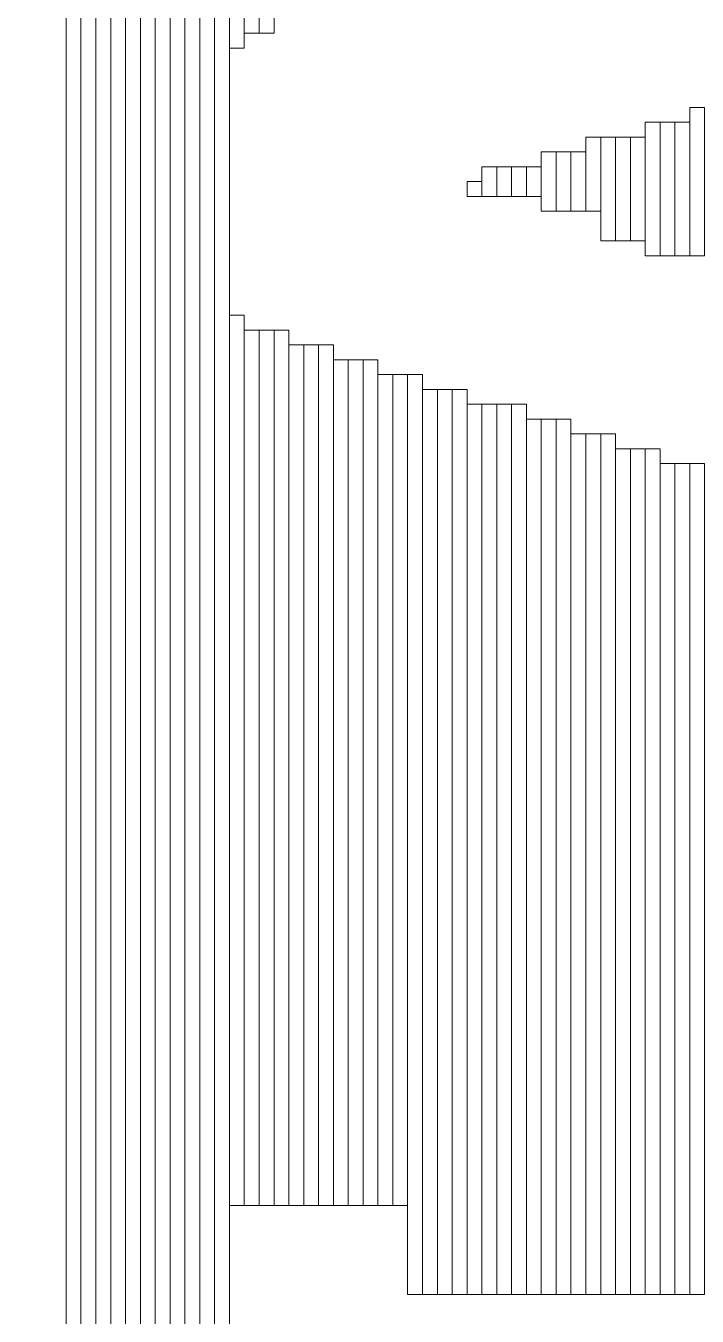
# Model space of a CAD drawing. Header units: millimetres. Extents: x -90 to 99, y -65 to 67.
# Drawn here: x -49.134 to -47.985, y 36.869 to 39.077 of the extents above; entities that cross this region are included whole.
import ezdxf

# ---------------------------------------------------------------- set-up
doc = ezdxf.new("R2010")
doc.units = ezdxf.units.MM
doc.header["$MEASUREMENT"] = 0
doc.layers.add('BG_OUTLINE', color=7, linetype='Continuous')
doc.layers.add('MA_PEN3', color=7, linetype='Continuous')

msp = doc.modelspace()

# ---------------------------------------------------------------- linework, layer by layer
at = {"layer": 'BG_OUTLINE', "color": 3, "lineweight": 9}
msp.add_open_spline([(-71.7269, -61.8795), (-71.7269, -61.8795), (-71.7343, 42.2681), (-71.7343, 42.2681), (-71.7343, 42.2681), (-71.7348, 43.0066), (-71.4419, 43.715), (-70.92, 44.2375), (-70.92, 44.2375), (-70.3982, 44.76), (-69.6866, 45.0538), (-68.9482, 45.0543), (-68.9482, 45.0543), (-68.9482, 45.0543), (75.2046, 45.0543), (75.2046, 45.0543), (75.2046, 45.0543), (76.8319, 45.0552), (78.1763, 43.7805), (78.2661, 42.1556), (78.2661, 42.1556), (78.2661, 42.1556), (78.2661, 31.2814), (78.2661, 31.2814), (78.2661, 31.2814), (78.2661, 31.2814), (72.2646, 31.2814), (72.2646, 31.2814), (72.2646, 31.2814), (72.2646, 31.2814), (72.2646, 26.9814), (72.2646, 26.9814), (72.2646, 26.9814), (72.2646, 26.9814), (78.2661, 26.9814), (78.2661, 26.9814), (78.2661, 26.9814), (78.2661, 26.9814), (78.2661, 18.6553), (78.2661, 18.6553), (78.2661, 18.6553), (78.2661, 18.6553), (72.2496, 18.6553), (72.2496, 18.6553), (72.2496, 18.6553), (72.2496, 18.6553), (72.2496, 14.3553), (72.2496, 14.3553), (72.2496, 14.3553), (72.2496, 14.3553), (78.2661, 14.3553), (78.2661, 14.3553), (78.2661, 14.3553), (78.2661, 14.3553), (78.2661, 9.255), (78.2661, 9.255), (78.2661, 9.255), (78.2661, 9.255), (72.2648, 9.255), (72.2648, 9.255), (72.2648, 9.255), (72.2648, 9.255), (72.2648, 4.955), (72.2648, 4.955), (72.2648, 4.955), (72.2648, 4.955), (78.2661, 4.955), (78.2661, 4.955), (78.2661, 4.955), (78.2661, 4.955), (78.2661, -3.3762), (78.2661, -3.3762), (78.2661, -3.3762), (78.2661, -3.3762), (72.2445, -3.3762), (72.2445, -3.3762), (72.2445, -3.3762), (72.2445, -3.3762), (72.2445, -7.6762), (72.2445, -7.6762), (72.2445, -7.6762), (72.2445, -7.6762), (78.2661, -7.6762), (78.2661, -7.6762), (78.2661, -7.6762), (78.2661, -7.6762), (78.2661, -12.7615), (78.2661, -12.7615), (78.2661, -12.7615), (78.2661, -12.7615), (72.2651, -12.7615), (72.2651, -12.7615), (72.2651, -12.7615), (72.2651, -12.7615), (72.2651, -17.0615), (72.2651, -17.0615), (72.2651, -17.0615), (72.2651, -17.0615), (78.2661, -17.0615), (78.2661, -17.0615), (78.2661, -17.0615), (78.2661, -17.0615), (78.2661, -25.4097), (78.2661, -25.4097), (78.2661, -25.4097), (78.2661, -25.4097), (72.2656, -25.4097), (72.2656, -25.4097), (72.2656, -25.4097), (72.2656, -25.4097), (72.2656, -29.7097), (72.2656, -29.7097), (72.2656, -29.7097), (72.2656, -29.7097), (78.2661, -29.7097), (78.2661, -29.7097), (78.2661, -29.7097), (78.2661, -29.7097), (78.2661, -34.793), (78.2661, -34.793), (78.2661, -34.793), (78.2661, -34.793), (72.2679, -34.793), (72.2679, -34.793), (72.2679, -34.793), (72.2679, -34.793), (72.2679, -39.0929), (72.2679, -39.0929), (72.2679, -39.0929), (72.2679, -39.0929), (78.2661, -39.0929), (78.2661, -39.0929), (78.2661, -39.0929), (78.2661, -39.0929), (78.2661, -47.4269), (78.2661, -47.4269), (78.2661, -47.4269), (78.2661, -47.4269), (72.2679, -47.4269), (72.2679, -47.4269), (72.2679, -47.4269), (72.2679, -47.4269), (72.2679, -51.7269), (72.2679, -51.7269), (72.2679, -51.7269), (72.2679, -51.7269), (78.2661, -51.7269), (78.2661, -51.7269), (78.2661, -51.7269), (78.2661, -51.7269), (78.2661, -51.8138), (78.2661, -51.8138), (78.2661, -51.8138), (78.2661, -51.8138), (78.2656, -61.8468), (78.2656, -61.8468), (78.2656, -61.8468), (78.2661, -62.6669), (77.9407, -63.4536), (77.3612, -64.0339), (77.3612, -64.0339), (76.7817, -64.6142), (75.9915, -64.9405), (75.1713, -64.941), (75.1713, -64.941), (75.1713, -64.941), (-68.6609, -64.9456), (-68.6609, -64.9456), (-68.6609, -64.9456), (-69.4735, -64.9461), (-70.2531, -64.6237), (-70.8281, -64.0495), (-70.8281, -64.0495), (-71.4031, -63.4752), (-71.7264, -62.6922), (-71.7269, -61.8795)], degree=3, knots=[0, 0, 0, 0, 0.022727, 0.022727, 0.022727, 0.022727, 0.045455, 0.045455, 0.045455, 0.045455, 0.068182, 0.068182, 0.068182, 0.068182, 0.090909, 0.090909, 0.090909, 0.090909, 0.113636, 0.113636, 0.113636, 0.113636, 0.136364, 0.136364, 0.136364, 0.136364, 0.159091, 0.159091, 0.159091, 0.159091, 0.181818, 0.181818, 0.181818, 0.181818, 0.204545, 0.204545, 0.204545, 0.204545, 0.227273, 0.227273, 0.227273, 0.227273, 0.25, 0.25, 0.25, 0.25, 0.272727, 0.272727, 0.272727, 0.272727, 0.295455, 0.295455, 0.295455, 0.295455, 0.318182, 0.318182, 0.318182, 0.318182, 0.340909, 0.340909, 0.340909, 0.340909, 0.363636, 0.363636, 0.363636, 0.363636, 0.386364, 0.386364, 0.386364, 0.386364, 0.409091, 0.409091, 0.409091, 0.409091, 0.431818, 0.431818, 0.431818, 0.431818, 0.454545, 0.454545, 0.454545, 0.454545, 0.477273, 0.477273, 0.477273, 0.477273, 0.5, 0.5, 0.5, 0.5, 0.522727, 0.522727, 0.522727, 0.522727, 0.545455, 0.545455, 0.545455, 0.545455, 0.568182, 0.568182, 0.568182, 0.568182, 0.590909, 0.590909, 0.590909, 0.590909, 0.613636, 0.613636, 0.613636, 0.613636, 0.636364, 0.636364, 0.636364, 0.636364, 0.659091, 0.659091, 0.659091, 0.659091, 0.681818, 0.681818, 0.681818, 0.681818, 0.704545, 0.704545, 0.704545, 0.704545, 0.727273, 0.727273, 0.727273, 0.727273, 0.75, 0.75, 0.75, 0.75, 0.772727, 0.772727, 0.772727, 0.772727, 0.795455, 0.795455, 0.795455, 0.795455, 0.818182, 0.818182, 0.818182, 0.818182, 0.840909, 0.840909, 0.840909, 0.840909, 0.863636, 0.863636, 0.863636, 0.863636, 0.886364, 0.886364, 0.886364, 0.886364, 0.909091, 0.909091, 0.909091, 0.909091, 0.931818, 0.931818, 0.931818, 0.931818, 0.954545, 0.954545, 0.954545, 0.954545, 0.977273, 0.977273, 0.977273, 0.977273, 1, 1, 1, 1], dxfattribs=at)
at = {"layer": 'MA_PEN3', "color": 5, "lineweight": 9}
for points in [[(-49.0647, 44.6019), (-49.0647, 44.6019), (-49.0393, 44.6019), (-49.0393, 44.6019), (-49.0393, 44.6019), (-49.0393, 44.6019), (-49.0393, 33.9085), (-49.0393, 33.9085), (-49.0393, 33.9085), (-49.0393, 33.9085), (-49.0647, 33.9085), (-49.0647, 33.9085), (-49.0647, 33.9085), (-49.0647, 33.9085), (-49.0647, 44.6019), (-49.0647, 44.6019)], [(-49.0393, 44.6019), (-49.0393, 44.6019), (-49.0139, 44.6019), (-49.0139, 44.6019), (-49.0139, 44.6019), (-49.0139, 44.6019), (-49.0139, 33.9085), (-49.0139, 33.9085), (-49.0139, 33.9085), (-49.0139, 33.9085), (-49.0393, 33.9085), (-49.0393, 33.9085), (-49.0393, 33.9085), (-49.0393, 33.9085), (-49.0393, 44.6019), (-49.0393, 44.6019)], [(-49.0139, 44.6019), (-49.0139, 44.6019), (-48.9885, 44.6019), (-48.9885, 44.6019), (-48.9885, 44.6019), (-48.9885, 44.6019), (-48.9885, 33.9085), (-48.9885, 33.9085), (-48.9885, 33.9085), (-48.9885, 33.9085), (-49.0139, 33.9085), (-49.0139, 33.9085), (-49.0139, 33.9085), (-49.0139, 33.9085), (-49.0139, 44.6019), (-49.0139, 44.6019)], [(-48.9885, 44.6019), (-48.9885, 44.6019), (-48.9631, 44.6019), (-48.9631, 44.6019), (-48.9631, 44.6019), (-48.9631, 44.6019), (-48.9631, 33.9085), (-48.9631, 33.9085), (-48.9631, 33.9085), (-48.9631, 33.9085), (-48.9885, 33.9085), (-48.9885, 33.9085), (-48.9885, 33.9085), (-48.9885, 33.9085), (-48.9885, 44.6019), (-48.9885, 44.6019)], [(-48.9631, 44.6019), (-48.9631, 44.6019), (-48.9377, 44.6019), (-48.9377, 44.6019), (-48.9377, 44.6019), (-48.9377, 44.6019), (-48.9377, 33.9085), (-48.9377, 33.9085), (-48.9377, 33.9085), (-48.9377, 33.9085), (-48.9631, 33.9085), (-48.9631, 33.9085), (-48.9631, 33.9085), (-48.9631, 33.9085), (-48.9631, 44.6019), (-48.9631, 44.6019)], [(-48.9377, 44.6019), (-48.9377, 44.6019), (-48.9123, 44.6019), (-48.9123, 44.6019), (-48.9123, 44.6019), (-48.9123, 44.6019), (-48.9123, 33.9085), (-48.9123, 33.9085), (-48.9123, 33.9085), (-48.9123, 33.9085), (-48.9377, 33.9085), (-48.9377, 33.9085), (-48.9377, 33.9085), (-48.9377, 33.9085), (-48.9377, 44.6019), (-48.9377, 44.6019)], [(-48.9123, 44.6019), (-48.9123, 44.6019), (-48.8869, 44.6019), (-48.8869, 44.6019), (-48.8869, 44.6019), (-48.8869, 44.6019), (-48.8869, 33.9085), (-48.8869, 33.9085), (-48.8869, 33.9085), (-48.8869, 33.9085), (-48.9123, 33.9085), (-48.9123, 33.9085), (-48.9123, 33.9085), (-48.9123, 33.9085), (-48.9123, 44.6019), (-48.9123, 44.6019)], [(-48.8869, 44.6019), (-48.8869, 44.6019), (-48.8615, 44.6019), (-48.8615, 44.6019), (-48.8615, 44.6019), (-48.8615, 44.6019), (-48.8615, 33.9085), (-48.8615, 33.9085), (-48.8615, 33.9085), (-48.8615, 33.9085), (-48.8869, 33.9085), (-48.8869, 33.9085), (-48.8869, 33.9085), (-48.8869, 33.9085), (-48.8869, 44.6019), (-48.8869, 44.6019)], [(-48.8615, 44.6019), (-48.8615, 44.6019), (-48.8361, 44.6019), (-48.8361, 44.6019), (-48.8361, 44.6019), (-48.8361, 44.6019), (-48.8361, 33.9085), (-48.8361, 33.9085), (-48.8361, 33.9085), (-48.8361, 33.9085), (-48.8615, 33.9085), (-48.8615, 33.9085), (-48.8615, 33.9085), (-48.8615, 33.9085), (-48.8615, 44.6019), (-48.8615, 44.6019)], [(-48.8361, 44.6019), (-48.8361, 44.6019), (-48.8107, 44.6019), (-48.8107, 44.6019), (-48.8107, 44.6019), (-48.8107, 44.6019), (-48.8107, 33.9085), (-48.8107, 33.9085), (-48.8107, 33.9085), (-48.8107, 33.9085), (-48.8361, 33.9085), (-48.8361, 33.9085), (-48.8361, 33.9085), (-48.8361, 33.9085), (-48.8361, 44.6019), (-48.8361, 44.6019)], [(-48.8107, 44.6019), (-48.8107, 44.6019), (-48.7853, 44.6019), (-48.7853, 44.6019), (-48.7853, 44.6019), (-48.7853, 44.6019), (-48.7853, 33.9085), (-48.7853, 33.9085), (-48.7853, 33.9085), (-48.7853, 33.9085), (-48.8107, 33.9085), (-48.8107, 33.9085), (-48.8107, 33.9085), (-48.8107, 33.9085), (-48.8107, 44.6019), (-48.8107, 44.6019)], [(-48.7853, 39.9283), (-48.7853, 39.9283), (-48.7599, 39.9283), (-48.7599, 39.9283), (-48.7599, 39.9283), (-48.7599, 39.9283), (-48.7599, 39.0393), (-48.7599, 39.0393), (-48.7599, 39.0393), (-48.7599, 39.0393), (-48.7853, 39.0393), (-48.7853, 39.0393), (-48.7853, 39.0393), (-48.7853, 39.0393), (-48.7853, 39.9283), (-48.7853, 39.9283)], [(-48.7599, 39.9283), (-48.7599, 39.9283), (-48.7345, 39.9283), (-48.7345, 39.9283), (-48.7345, 39.9283), (-48.7345, 39.9283), (-48.7345, 39.0647), (-48.7345, 39.0647), (-48.7345, 39.0647), (-48.7345, 39.0647), (-48.7599, 39.0647), (-48.7599, 39.0647), (-48.7599, 39.0647), (-48.7599, 39.0647), (-48.7599, 39.9283), (-48.7599, 39.9283)], [(-48.7345, 39.9283), (-48.7345, 39.9283), (-48.7091, 39.9283), (-48.7091, 39.9283), (-48.7091, 39.9283), (-48.7091, 39.9283), (-48.7091, 39.0647), (-48.7091, 39.0647), (-48.7091, 39.0647), (-48.7091, 39.0647), (-48.7345, 39.0647), (-48.7345, 39.0647), (-48.7345, 39.0647), (-48.7345, 39.0647), (-48.7345, 39.9283), (-48.7345, 39.9283)], [(-47.9979, 38.9377), (-47.9979, 38.9377), (-47.9725, 38.9377), (-47.9725, 38.9377), (-47.9725, 38.9377), (-47.9725, 38.9377), (-47.9725, 38.6837), (-47.9725, 38.6837), (-47.9725, 38.6837), (-47.9725, 38.6837), (-47.9979, 38.6837), (-47.9979, 38.6837), (-47.9979, 38.6837), (-47.9979, 38.6837), (-47.9979, 38.9377), (-47.9979, 38.9377)], [(-48.0741, 38.9123), (-48.0741, 38.9123), (-48.0487, 38.9123), (-48.0487, 38.9123), (-48.0487, 38.9123), (-48.0487, 38.9123), (-48.0487, 38.6837), (-48.0487, 38.6837), (-48.0487, 38.6837), (-48.0487, 38.6837), (-48.0741, 38.6837), (-48.0741, 38.6837), (-48.0741, 38.6837), (-48.0741, 38.6837), (-48.0741, 38.9123), (-48.0741, 38.9123)], [(-48.0487, 38.9123), (-48.0487, 38.9123), (-48.0233, 38.9123), (-48.0233, 38.9123), (-48.0233, 38.9123), (-48.0233, 38.9123), (-48.0233, 38.6837), (-48.0233, 38.6837), (-48.0233, 38.6837), (-48.0233, 38.6837), (-48.0487, 38.6837), (-48.0487, 38.6837), (-48.0487, 38.6837), (-48.0487, 38.6837), (-48.0487, 38.9123), (-48.0487, 38.9123)], [(-48.0233, 38.9123), (-48.0233, 38.9123), (-47.9979, 38.9123), (-47.9979, 38.9123), (-47.9979, 38.9123), (-47.9979, 38.9123), (-47.9979, 38.6837), (-47.9979, 38.6837), (-47.9979, 38.6837), (-47.9979, 38.6837), (-48.0233, 38.6837), (-48.0233, 38.6837), (-48.0233, 38.6837), (-48.0233, 38.6837), (-48.0233, 38.9123), (-48.0233, 38.9123)], [(-48.1757, 38.8869), (-48.1757, 38.8869), (-48.1503, 38.8869), (-48.1503, 38.8869), (-48.1503, 38.8869), (-48.1503, 38.8869), (-48.1503, 38.7599), (-48.1503, 38.7599), (-48.1503, 38.7599), (-48.1503, 38.7599), (-48.1757, 38.7599), (-48.1757, 38.7599), (-48.1757, 38.7599), (-48.1757, 38.7599), (-48.1757, 38.8869), (-48.1757, 38.8869)], [(-48.1503, 38.8869), (-48.1503, 38.8869), (-48.1249, 38.8869), (-48.1249, 38.8869), (-48.1249, 38.8869), (-48.1249, 38.8869), (-48.1249, 38.7091), (-48.1249, 38.7091), (-48.1249, 38.7091), (-48.1249, 38.7091), (-48.1503, 38.7091), (-48.1503, 38.7091), (-48.1503, 38.7091), (-48.1503, 38.7091), (-48.1503, 38.8869), (-48.1503, 38.8869)], [(-48.1249, 38.8869), (-48.1249, 38.8869), (-48.0995, 38.8869), (-48.0995, 38.8869), (-48.0995, 38.8869), (-48.0995, 38.8869), (-48.0995, 38.7091), (-48.0995, 38.7091), (-48.0995, 38.7091), (-48.0995, 38.7091), (-48.1249, 38.7091), (-48.1249, 38.7091), (-48.1249, 38.7091), (-48.1249, 38.7091), (-48.1249, 38.8869), (-48.1249, 38.8869)], [(-48.0995, 38.8869), (-48.0995, 38.8869), (-48.0741, 38.8869), (-48.0741, 38.8869), (-48.0741, 38.8869), (-48.0741, 38.8869), (-48.0741, 38.7091), (-48.0741, 38.7091), (-48.0741, 38.7091), (-48.0741, 38.7091), (-48.0995, 38.7091), (-48.0995, 38.7091), (-48.0995, 38.7091), (-48.0995, 38.7091), (-48.0995, 38.8869), (-48.0995, 38.8869)], [(-48.2519, 38.8615), (-48.2519, 38.8615), (-48.2265, 38.8615), (-48.2265, 38.8615), (-48.2265, 38.8615), (-48.2265, 38.8615), (-48.2265, 38.7599), (-48.2265, 38.7599), (-48.2265, 38.7599), (-48.2265, 38.7599), (-48.2519, 38.7599), (-48.2519, 38.7599), (-48.2519, 38.7599), (-48.2519, 38.7599), (-48.2519, 38.8615), (-48.2519, 38.8615)], [(-48.2265, 38.8615), (-48.2265, 38.8615), (-48.2011, 38.8615), (-48.2011, 38.8615), (-48.2011, 38.8615), (-48.2011, 38.8615), (-48.2011, 38.7599), (-48.2011, 38.7599), (-48.2011, 38.7599), (-48.2011, 38.7599), (-48.2265, 38.7599), (-48.2265, 38.7599), (-48.2265, 38.7599), (-48.2265, 38.7599), (-48.2265, 38.8615), (-48.2265, 38.8615)], [(-48.2011, 38.8615), (-48.2011, 38.8615), (-48.1757, 38.8615), (-48.1757, 38.8615), (-48.1757, 38.8615), (-48.1757, 38.8615), (-48.1757, 38.7599), (-48.1757, 38.7599), (-48.1757, 38.7599), (-48.1757, 38.7599), (-48.2011, 38.7599), (-48.2011, 38.7599), (-48.2011, 38.7599), (-48.2011, 38.7599), (-48.2011, 38.8615), (-48.2011, 38.8615)], [(-48.3535, 38.8361), (-48.3535, 38.8361), (-48.3281, 38.8361), (-48.3281, 38.8361), (-48.3281, 38.8361), (-48.3281, 38.8361), (-48.3281, 38.7853), (-48.3281, 38.7853), (-48.3281, 38.7853), (-48.3281, 38.7853), (-48.3535, 38.7853), (-48.3535, 38.7853), (-48.3535, 38.7853), (-48.3535, 38.7853), (-48.3535, 38.8361), (-48.3535, 38.8361)], [(-48.3281, 38.8361), (-48.3281, 38.8361), (-48.3027, 38.8361), (-48.3027, 38.8361), (-48.3027, 38.8361), (-48.3027, 38.8361), (-48.3027, 38.7853), (-48.3027, 38.7853), (-48.3027, 38.7853), (-48.3027, 38.7853), (-48.3281, 38.7853), (-48.3281, 38.7853), (-48.3281, 38.7853), (-48.3281, 38.7853), (-48.3281, 38.8361), (-48.3281, 38.8361)], [(-48.3027, 38.8361), (-48.3027, 38.8361), (-48.2773, 38.8361), (-48.2773, 38.8361), (-48.2773, 38.8361), (-48.2773, 38.8361), (-48.2773, 38.7853), (-48.2773, 38.7853), (-48.2773, 38.7853), (-48.2773, 38.7853), (-48.3027, 38.7853), (-48.3027, 38.7853), (-48.3027, 38.7853), (-48.3027, 38.7853), (-48.3027, 38.8361), (-48.3027, 38.8361)], [(-48.2773, 38.8361), (-48.2773, 38.8361), (-48.2519, 38.8361), (-48.2519, 38.8361), (-48.2519, 38.8361), (-48.2519, 38.8361), (-48.2519, 38.7853), (-48.2519, 38.7853), (-48.2519, 38.7853), (-48.2519, 38.7853), (-48.2773, 38.7853), (-48.2773, 38.7853), (-48.2773, 38.7853), (-48.2773, 38.7853), (-48.2773, 38.8361), (-48.2773, 38.8361)], [(-48.3789, 38.8107), (-48.3789, 38.8107), (-48.3535, 38.8107), (-48.3535, 38.8107), (-48.3535, 38.8107), (-48.3535, 38.8107), (-48.3535, 38.7853), (-48.3535, 38.7853), (-48.3535, 38.7853), (-48.3535, 38.7853), (-48.3789, 38.7853), (-48.3789, 38.7853), (-48.3789, 38.7853), (-48.3789, 38.7853), (-48.3789, 38.8107), (-48.3789, 38.8107)], [(-48.7853, 38.5821), (-48.7853, 38.5821), (-48.7599, 38.5821), (-48.7599, 38.5821), (-48.7599, 38.5821), (-48.7599, 38.5821), (-48.7599, 37.0581), (-48.7599, 37.0581), (-48.7599, 37.0581), (-48.7599, 37.0581), (-48.7853, 37.0581), (-48.7853, 37.0581), (-48.7853, 37.0581), (-48.7853, 37.0581), (-48.7853, 38.5821), (-48.7853, 38.5821)], [(-48.7599, 38.5567), (-48.7599, 38.5567), (-48.7345, 38.5567), (-48.7345, 38.5567), (-48.7345, 38.5567), (-48.7345, 38.5567), (-48.7345, 37.0581), (-48.7345, 37.0581), (-48.7345, 37.0581), (-48.7345, 37.0581), (-48.7599, 37.0581), (-48.7599, 37.0581), (-48.7599, 37.0581), (-48.7599, 37.0581), (-48.7599, 38.5567), (-48.7599, 38.5567)], [(-48.7345, 38.5567), (-48.7345, 38.5567), (-48.7091, 38.5567), (-48.7091, 38.5567), (-48.7091, 38.5567), (-48.7091, 38.5567), (-48.7091, 37.0581), (-48.7091, 37.0581), (-48.7091, 37.0581), (-48.7091, 37.0581), (-48.7345, 37.0581), (-48.7345, 37.0581), (-48.7345, 37.0581), (-48.7345, 37.0581), (-48.7345, 38.5567), (-48.7345, 38.5567)], [(-48.7091, 38.5567), (-48.7091, 38.5567), (-48.6837, 38.5567), (-48.6837, 38.5567), (-48.6837, 38.5567), (-48.6837, 38.5567), (-48.6837, 37.0581), (-48.6837, 37.0581), (-48.6837, 37.0581), (-48.6837, 37.0581), (-48.7091, 37.0581), (-48.7091, 37.0581), (-48.7091, 37.0581), (-48.7091, 37.0581), (-48.7091, 38.5567), (-48.7091, 38.5567)], [(-48.6837, 38.5313), (-48.6837, 38.5313), (-48.6583, 38.5313), (-48.6583, 38.5313), (-48.6583, 38.5313), (-48.6583, 38.5313), (-48.6583, 37.0581), (-48.6583, 37.0581), (-48.6583, 37.0581), (-48.6583, 37.0581), (-48.6837, 37.0581), (-48.6837, 37.0581), (-48.6837, 37.0581), (-48.6837, 37.0581), (-48.6837, 38.5313), (-48.6837, 38.5313)], [(-48.6583, 38.5313), (-48.6583, 38.5313), (-48.6329, 38.5313), (-48.6329, 38.5313), (-48.6329, 38.5313), (-48.6329, 38.5313), (-48.6329, 37.0581), (-48.6329, 37.0581), (-48.6329, 37.0581), (-48.6329, 37.0581), (-48.6583, 37.0581), (-48.6583, 37.0581), (-48.6583, 37.0581), (-48.6583, 37.0581), (-48.6583, 38.5313), (-48.6583, 38.5313)], [(-48.6329, 38.5313), (-48.6329, 38.5313), (-48.6075, 38.5313), (-48.6075, 38.5313), (-48.6075, 38.5313), (-48.6075, 38.5313), (-48.6075, 37.0581), (-48.6075, 37.0581), (-48.6075, 37.0581), (-48.6075, 37.0581), (-48.6329, 37.0581), (-48.6329, 37.0581), (-48.6329, 37.0581), (-48.6329, 37.0581), (-48.6329, 38.5313), (-48.6329, 38.5313)], [(-48.6075, 38.5059), (-48.6075, 38.5059), (-48.5821, 38.5059), (-48.5821, 38.5059), (-48.5821, 38.5059), (-48.5821, 38.5059), (-48.5821, 37.0581), (-48.5821, 37.0581), (-48.5821, 37.0581), (-48.5821, 37.0581), (-48.6075, 37.0581), (-48.6075, 37.0581), (-48.6075, 37.0581), (-48.6075, 37.0581), (-48.6075, 38.5059), (-48.6075, 38.5059)], [(-48.5821, 38.5059), (-48.5821, 38.5059), (-48.5567, 38.5059), (-48.5567, 38.5059), (-48.5567, 38.5059), (-48.5567, 38.5059), (-48.5567, 37.0581), (-48.5567, 37.0581), (-48.5567, 37.0581), (-48.5567, 37.0581), (-48.5821, 37.0581), (-48.5821, 37.0581), (-48.5821, 37.0581), (-48.5821, 37.0581), (-48.5821, 38.5059), (-48.5821, 38.5059)], [(-48.5567, 38.5059), (-48.5567, 38.5059), (-48.5313, 38.5059), (-48.5313, 38.5059), (-48.5313, 38.5059), (-48.5313, 38.5059), (-48.5313, 37.0581), (-48.5313, 37.0581), (-48.5313, 37.0581), (-48.5313, 37.0581), (-48.5567, 37.0581), (-48.5567, 37.0581), (-48.5567, 37.0581), (-48.5567, 37.0581), (-48.5567, 38.5059), (-48.5567, 38.5059)], [(-48.5313, 38.4805), (-48.5313, 38.4805), (-48.5059, 38.4805), (-48.5059, 38.4805), (-48.5059, 38.4805), (-48.5059, 38.4805), (-48.5059, 37.0581), (-48.5059, 37.0581), (-48.5059, 37.0581), (-48.5059, 37.0581), (-48.5313, 37.0581), (-48.5313, 37.0581), (-48.5313, 37.0581), (-48.5313, 37.0581), (-48.5313, 38.4805), (-48.5313, 38.4805)], [(-48.5059, 38.4805), (-48.5059, 38.4805), (-48.4805, 38.4805), (-48.4805, 38.4805), (-48.4805, 38.4805), (-48.4805, 38.4805), (-48.4805, 37.0581), (-48.4805, 37.0581), (-48.4805, 37.0581), (-48.4805, 37.0581), (-48.5059, 37.0581), (-48.5059, 37.0581), (-48.5059, 37.0581), (-48.5059, 37.0581), (-48.5059, 38.4805), (-48.5059, 38.4805)], [(-48.4805, 38.4805), (-48.4805, 38.4805), (-48.4551, 38.4805), (-48.4551, 38.4805), (-48.4551, 38.4805), (-48.4551, 38.4805), (-48.4551, 36.9057), (-48.4551, 36.9057), (-48.4551, 36.9057), (-48.4551, 36.9057), (-48.4805, 36.9057), (-48.4805, 36.9057), (-48.4805, 36.9057), (-48.4805, 36.9057), (-48.4805, 38.4805), (-48.4805, 38.4805)], [(-48.4551, 38.4551), (-48.4551, 38.4551), (-48.4297, 38.4551), (-48.4297, 38.4551), (-48.4297, 38.4551), (-48.4297, 38.4551), (-48.4297, 36.9057), (-48.4297, 36.9057), (-48.4297, 36.9057), (-48.4297, 36.9057), (-48.4551, 36.9057), (-48.4551, 36.9057), (-48.4551, 36.9057), (-48.4551, 36.9057), (-48.4551, 38.4551), (-48.4551, 38.4551)], [(-48.4297, 38.4551), (-48.4297, 38.4551), (-48.4043, 38.4551), (-48.4043, 38.4551), (-48.4043, 38.4551), (-48.4043, 38.4551), (-48.4043, 36.9057), (-48.4043, 36.9057), (-48.4043, 36.9057), (-48.4043, 36.9057), (-48.4297, 36.9057), (-48.4297, 36.9057), (-48.4297, 36.9057), (-48.4297, 36.9057), (-48.4297, 38.4551), (-48.4297, 38.4551)], [(-48.4043, 38.4551), (-48.4043, 38.4551), (-48.3789, 38.4551), (-48.3789, 38.4551), (-48.3789, 38.4551), (-48.3789, 38.4551), (-48.3789, 36.9057), (-48.3789, 36.9057), (-48.3789, 36.9057), (-48.3789, 36.9057), (-48.4043, 36.9057), (-48.4043, 36.9057), (-48.4043, 36.9057), (-48.4043, 36.9057), (-48.4043, 38.4551), (-48.4043, 38.4551)], [(-48.3789, 38.4297), (-48.3789, 38.4297), (-48.3535, 38.4297), (-48.3535, 38.4297), (-48.3535, 38.4297), (-48.3535, 38.4297), (-48.3535, 36.9057), (-48.3535, 36.9057), (-48.3535, 36.9057), (-48.3535, 36.9057), (-48.3789, 36.9057), (-48.3789, 36.9057), (-48.3789, 36.9057), (-48.3789, 36.9057), (-48.3789, 38.4297), (-48.3789, 38.4297)], [(-48.3535, 38.4297), (-48.3535, 38.4297), (-48.3281, 38.4297), (-48.3281, 38.4297), (-48.3281, 38.4297), (-48.3281, 38.4297), (-48.3281, 36.9057), (-48.3281, 36.9057), (-48.3281, 36.9057), (-48.3281, 36.9057), (-48.3535, 36.9057), (-48.3535, 36.9057), (-48.3535, 36.9057), (-48.3535, 36.9057), (-48.3535, 38.4297), (-48.3535, 38.4297)], [(-48.3281, 38.4297), (-48.3281, 38.4297), (-48.3027, 38.4297), (-48.3027, 38.4297), (-48.3027, 38.4297), (-48.3027, 38.4297), (-48.3027, 36.9057), (-48.3027, 36.9057), (-48.3027, 36.9057), (-48.3027, 36.9057), (-48.3281, 36.9057), (-48.3281, 36.9057), (-48.3281, 36.9057), (-48.3281, 36.9057), (-48.3281, 38.4297), (-48.3281, 38.4297)], [(-48.3027, 38.4297), (-48.3027, 38.4297), (-48.2773, 38.4297), (-48.2773, 38.4297), (-48.2773, 38.4297), (-48.2773, 38.4297), (-48.2773, 36.9057), (-48.2773, 36.9057), (-48.2773, 36.9057), (-48.2773, 36.9057), (-48.3027, 36.9057), (-48.3027, 36.9057), (-48.3027, 36.9057), (-48.3027, 36.9057), (-48.3027, 38.4297), (-48.3027, 38.4297)], [(-48.2773, 38.4043), (-48.2773, 38.4043), (-48.2519, 38.4043), (-48.2519, 38.4043), (-48.2519, 38.4043), (-48.2519, 38.4043), (-48.2519, 36.9057), (-48.2519, 36.9057), (-48.2519, 36.9057), (-48.2519, 36.9057), (-48.2773, 36.9057), (-48.2773, 36.9057), (-48.2773, 36.9057), (-48.2773, 36.9057), (-48.2773, 38.4043), (-48.2773, 38.4043)], [(-48.2519, 38.4043), (-48.2519, 38.4043), (-48.2265, 38.4043), (-48.2265, 38.4043), (-48.2265, 38.4043), (-48.2265, 38.4043), (-48.2265, 36.9057), (-48.2265, 36.9057), (-48.2265, 36.9057), (-48.2265, 36.9057), (-48.2519, 36.9057), (-48.2519, 36.9057), (-48.2519, 36.9057), (-48.2519, 36.9057), (-48.2519, 38.4043), (-48.2519, 38.4043)], [(-48.2265, 38.4043), (-48.2265, 38.4043), (-48.2011, 38.4043), (-48.2011, 38.4043), (-48.2011, 38.4043), (-48.2011, 38.4043), (-48.2011, 36.9057), (-48.2011, 36.9057), (-48.2011, 36.9057), (-48.2011, 36.9057), (-48.2265, 36.9057), (-48.2265, 36.9057), (-48.2265, 36.9057), (-48.2265, 36.9057), (-48.2265, 38.4043), (-48.2265, 38.4043)], [(-48.2011, 38.3789), (-48.2011, 38.3789), (-48.1757, 38.3789), (-48.1757, 38.3789), (-48.1757, 38.3789), (-48.1757, 38.3789), (-48.1757, 36.9057), (-48.1757, 36.9057), (-48.1757, 36.9057), (-48.1757, 36.9057), (-48.2011, 36.9057), (-48.2011, 36.9057), (-48.2011, 36.9057), (-48.2011, 36.9057), (-48.2011, 38.3789), (-48.2011, 38.3789)], [(-48.1757, 38.3789), (-48.1757, 38.3789), (-48.1503, 38.3789), (-48.1503, 38.3789), (-48.1503, 38.3789), (-48.1503, 38.3789), (-48.1503, 36.9057), (-48.1503, 36.9057), (-48.1503, 36.9057), (-48.1503, 36.9057), (-48.1757, 36.9057), (-48.1757, 36.9057), (-48.1757, 36.9057), (-48.1757, 36.9057), (-48.1757, 38.3789), (-48.1757, 38.3789)], [(-48.1503, 38.3789), (-48.1503, 38.3789), (-48.1249, 38.3789), (-48.1249, 38.3789), (-48.1249, 38.3789), (-48.1249, 38.3789), (-48.1249, 36.9057), (-48.1249, 36.9057), (-48.1249, 36.9057), (-48.1249, 36.9057), (-48.1503, 36.9057), (-48.1503, 36.9057), (-48.1503, 36.9057), (-48.1503, 36.9057), (-48.1503, 38.3789), (-48.1503, 38.3789)], [(-48.1249, 38.3535), (-48.1249, 38.3535), (-48.0995, 38.3535), (-48.0995, 38.3535), (-48.0995, 38.3535), (-48.0995, 38.3535), (-48.0995, 36.9057), (-48.0995, 36.9057), (-48.0995, 36.9057), (-48.0995, 36.9057), (-48.1249, 36.9057), (-48.1249, 36.9057), (-48.1249, 36.9057), (-48.1249, 36.9057), (-48.1249, 38.3535), (-48.1249, 38.3535)], [(-48.0995, 38.3535), (-48.0995, 38.3535), (-48.0741, 38.3535), (-48.0741, 38.3535), (-48.0741, 38.3535), (-48.0741, 38.3535), (-48.0741, 36.9057), (-48.0741, 36.9057), (-48.0741, 36.9057), (-48.0741, 36.9057), (-48.0995, 36.9057), (-48.0995, 36.9057), (-48.0995, 36.9057), (-48.0995, 36.9057), (-48.0995, 38.3535), (-48.0995, 38.3535)], [(-48.0741, 38.3535), (-48.0741, 38.3535), (-48.0487, 38.3535), (-48.0487, 38.3535), (-48.0487, 38.3535), (-48.0487, 38.3535), (-48.0487, 36.9057), (-48.0487, 36.9057), (-48.0487, 36.9057), (-48.0487, 36.9057), (-48.0741, 36.9057), (-48.0741, 36.9057), (-48.0741, 36.9057), (-48.0741, 36.9057), (-48.0741, 38.3535), (-48.0741, 38.3535)], [(-48.0487, 38.3281), (-48.0487, 38.3281), (-48.0233, 38.3281), (-48.0233, 38.3281), (-48.0233, 38.3281), (-48.0233, 38.3281), (-48.0233, 36.9057), (-48.0233, 36.9057), (-48.0233, 36.9057), (-48.0233, 36.9057), (-48.0487, 36.9057), (-48.0487, 36.9057), (-48.0487, 36.9057), (-48.0487, 36.9057), (-48.0487, 38.3281), (-48.0487, 38.3281)], [(-48.0233, 38.3281), (-48.0233, 38.3281), (-47.9979, 38.3281), (-47.9979, 38.3281), (-47.9979, 38.3281), (-47.9979, 38.3281), (-47.9979, 36.9057), (-47.9979, 36.9057), (-47.9979, 36.9057), (-47.9979, 36.9057), (-48.0233, 36.9057), (-48.0233, 36.9057), (-48.0233, 36.9057), (-48.0233, 36.9057), (-48.0233, 38.3281), (-48.0233, 38.3281)], [(-47.9979, 38.3281), (-47.9979, 38.3281), (-47.9725, 38.3281), (-47.9725, 38.3281), (-47.9725, 38.3281), (-47.9725, 38.3281), (-47.9725, 36.9057), (-47.9725, 36.9057), (-47.9725, 36.9057), (-47.9725, 36.9057), (-47.9979, 36.9057), (-47.9979, 36.9057), (-47.9979, 36.9057), (-47.9979, 36.9057), (-47.9979, 38.3281), (-47.9979, 38.3281)]]:
    msp.add_open_spline(points, degree=3, knots=[0, 0, 0, 0, 0.25, 0.25, 0.25, 0.25, 0.5, 0.5, 0.5, 0.5, 0.75, 0.75, 0.75, 0.75, 1, 1, 1, 1], dxfattribs=at)

doc.saveas('drawing.dxf')
